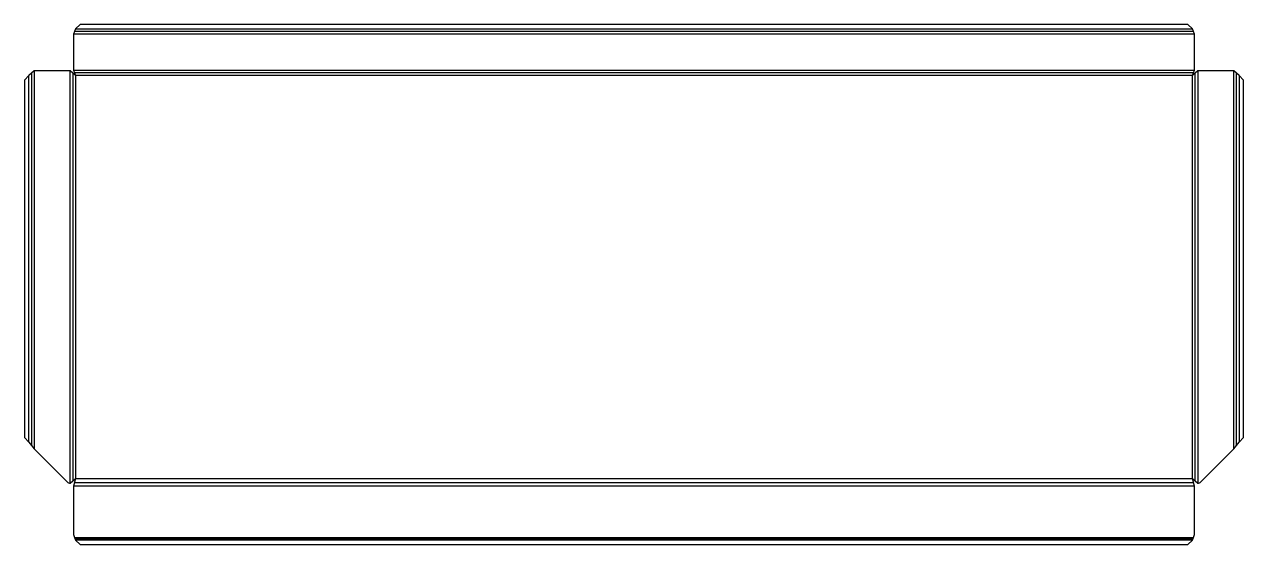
# Model space of a CAD drawing. Header units: millimetres. Extents: x -25 to 513, y 0 to 230.
import ezdxf

# ---------------------------------------------------------------- set-up
doc = ezdxf.new("R2010")
doc.units = ezdxf.units.MM

msp = doc.modelspace()

# ---------------------------------------------------------------- linework, layer by layer
at = {"layer": 'BEND'}
for p, q in [((491.34, 226.54), (-2.49, 226.54)), ((-21.46, 208.12), (-21.46, 43.77)), ((-3.2, 208.15), (-3.2, 28.15)), ((491.38, 208.28), (-2.52, 208.28)), ((492.06, 28.15), (492.06, 208.15)), ((510.32, 43.77), (510.32, 208.12)), ((-2.52, 27.45), (491.38, 27.45)), ((-2.26, 2.57), (491.12, 2.57))]:
    msp.add_line(p, q, dxfattribs=at)
at = {"layer": 'BEND_EXTENT'}
for p, q in [((-2, 227.68), (490.86, 227.68)), ((491.83, 225.41), (-2.97, 225.41)), ((-22.59, 45.22), (-22.59, 207.08)), ((-20.33, 209.15), (-20.33, 42.32)), ((-4.33, 27.15), (-4.33, 209.15)), ((-2.97, 209.41), (491.83, 209.41)), ((493.19, 209.15), (493.19, 27.15)), ((509.19, 42.32), (509.19, 209.15)), ((511.45, 207.08), (511.45, 45.22)), ((491.83, 25.76), (-2.97, 25.76)), ((-2.52, 3.13), (491.38, 3.13)), ((490.86, 2), (-2, 2))]:
    msp.add_line(p, q, dxfattribs=at)
msp.add_lwpolyline([(-2.07, 207.15), (-2.07, 29.15), (490.93, 29.15), (490.93, 207.15)], close=True, dxfattribs=at)
at = {"layer": 'OUTER_PROFILES'}
msp.add_lwpolyline([(-20.33, 209.15), (-22.59, 207.08), (-24.59, 205.08), (-24.59, 47.22), (-22.59, 45.22), (-20.33, 42.32), (-5.75, 27.74, 0.198912), (-4.33, 27.15), (-2.07, 29.15), (-2.97, 25.76), (-2.97, 4.42), (-2.52, 3.13), (-2, 2), (0, 0), (488.86, 0), (490.86, 2), (491.38, 3.13), (491.83, 4.42), (491.83, 25.76), (490.93, 29.15), (493.19, 27.15, 0.198912), (494.61, 27.74), (509.19, 42.32), (511.45, 45.22), (513.45, 47.22), (513.45, 205.08), (511.45, 207.08), (509.19, 209.15), (493.19, 209.15), (490.93, 207.15), (491.83, 209.41), (491.83, 225.41), (490.86, 227.68), (488.86, 229.68), (0, 229.68), (-2, 227.68), (-2.97, 225.41), (-2.97, 209.41), (-2.07, 207.15), (-4.33, 209.15)], format="xyb", close=True, dxfattribs=at)

doc.saveas('drawing.dxf')
